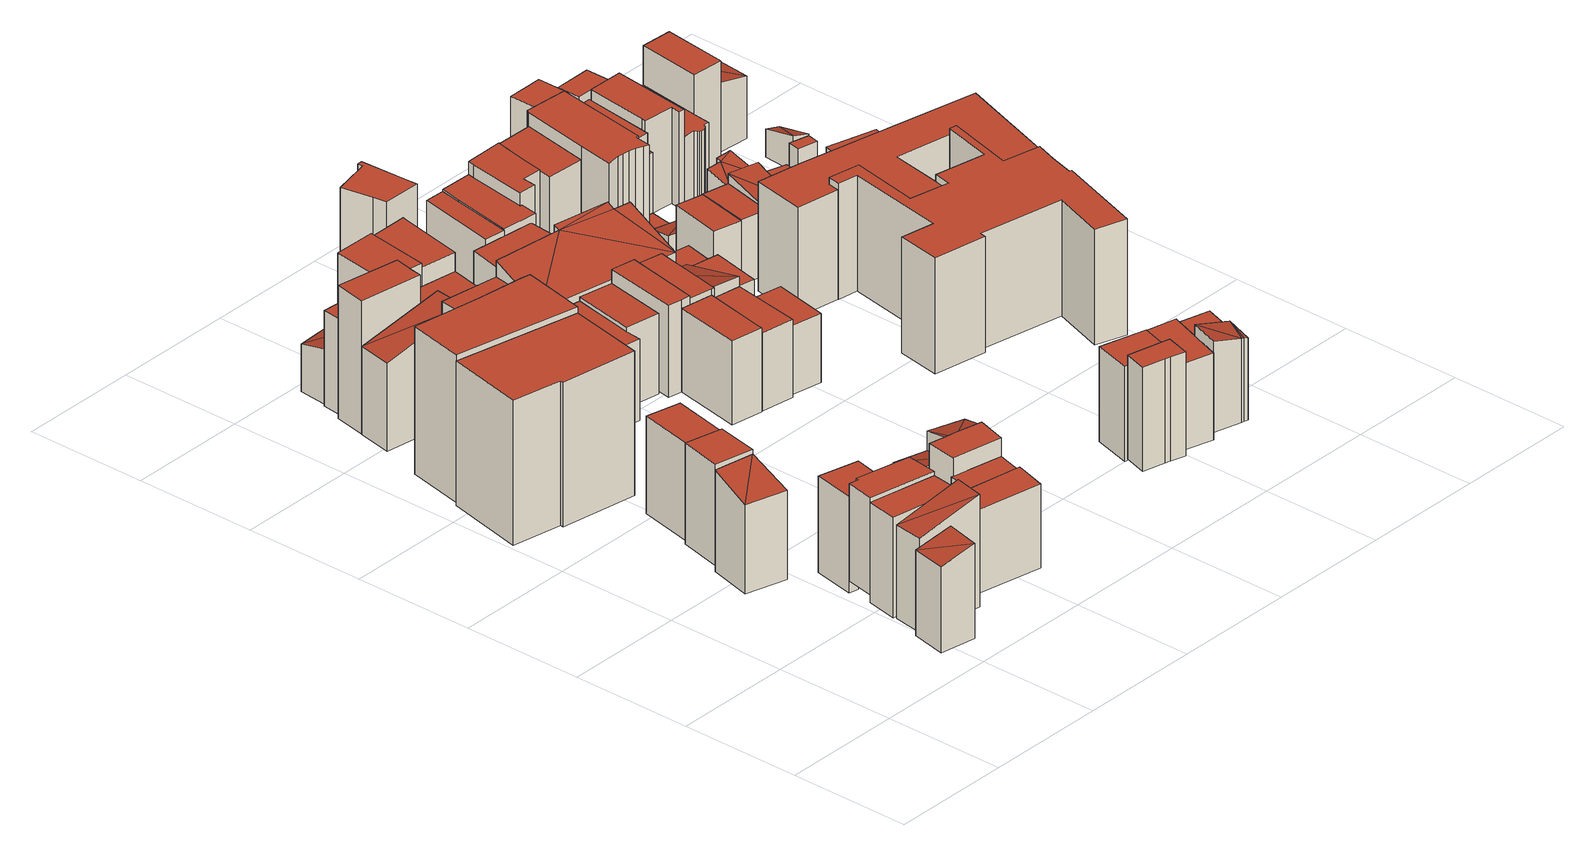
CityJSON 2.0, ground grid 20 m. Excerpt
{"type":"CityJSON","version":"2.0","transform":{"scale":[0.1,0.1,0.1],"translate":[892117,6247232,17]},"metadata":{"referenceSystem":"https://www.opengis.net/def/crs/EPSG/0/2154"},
"CityObjects":{
"building1":{"type":"Building","attributes":{"class":"Building"},"children":["building1-1"]},
"building1-1":{"type":"BuildingPart","parents":["building1"],"geometry":[{"type":"Solid","lod":"2.2","boundaries":[[[[0,1,2]],[[3,0,2]],[[4,5,6,7]],[[2,1,6,7]],[[1,0,5,6]],[[0,3,4,5]],[[3,2,7,4]]]],"semantics":{"surfaces":[{"type":"RoofSurface","rf_azimuth":167.01,"rf_slope":13.01},{"type":"GroundSurface"},{"type":"WallSurface","on_footprint_edge":true}],"values":[[0,0,1,2,2,2,2]]}}]},
"building2":{"type":"Building","attributes":{"class":"Building"},"children":["building2-1"]},
"building2-1":{"type":"BuildingPart","parents":["building2"],"geometry":[{"type":"Solid","lod":"2.2","boundaries":[[[[8,9,10]],[[11,8,10]],[[12,13,14,15]],[[10,9,14,15]],[[9,8,13,14]],[[8,11,12,13]],[[11,10,15,12]]]],"semantics":{"surfaces":[{"type":"RoofSurface","rf_azimuth":166.35,"rf_slope":15.42},{"type":"GroundSurface"},{"type":"WallSurface","on_footprint_edge":true}],"values":[[0,0,1,2,2,2,2]]}}]},
"building3":{"type":"Building","attributes":{"class":"Building"},"children":["building3-1"]},
"building3-1":{"type":"BuildingPart","parents":["building3"],"geometry":[{"type":"Solid","lod":"2.2","boundaries":[[[[16,17,18]],[[19,18,17]],[[20,21,22,23]],[[19,17,22,23]],[[17,16,21,22]],[[16,18,20,21]],[[18,19,23,20]]]],"semantics":{"surfaces":[{"type":"RoofSurface","rf_azimuth":254.91,"rf_slope":14.73},{"type":"GroundSurface"},{"type":"WallSurface","on_footprint_edge":true}],"values":[[0,0,1,2,2,2,2]]}}]},
"building4":{"type":"Building","attributes":{"class":"Building"},"children":["building4-1"]},
"building4-1":{"type":"BuildingPart","parents":["building4"],"geometry":[{"type":"Solid","lod":"2.2","boundaries":[[[[24,25,26,27]],[[28,29,30,31]],[[31,30,26,27]],[[30,29,25,26]],[[29,28,24,25]],[[28,31,27,24]]]],"semantics":{"surfaces":[{"type":"GroundSurface"},{"type":"RoofSurface"},{"type":"WallSurface","on_footprint_edge":true}],"values":[[0,1,2,2,2,2]]}}]},
"building5":{"type":"Building","attributes":{"class":"Building"},"children":["building5-1"]},
"building5-1":{"type":"BuildingPart","parents":["building5"],"geometry":[{"type":"Solid","lod":"2.2","boundaries":[[[[32,33,34,35,36,37]],[[38,39,40,41,42,43]],[[43,42,36,37]],[[42,41,35,36]],[[41,40,34,35]],[[40,39,33,34]],[[39,38,32,33]],[[38,43,37,32]]]],"semantics":{"surfaces":[{"type":"GroundSurface"},{"type":"RoofSurface"},{"type":"WallSurface","on_footprint_edge":true}],"values":[[0,1,2,2,2,2,2,2]]}}]},
"building6":{"type":"Building","attributes":{"class":"Building"},"children":["building6-1"]},
"building6-1":{"type":"BuildingPart","parents":["building6"],"geometry":[{"type":"Solid","lod":"2.2","boundaries":[[[[44,45,46,47]],[[48,49,50,51]],[[51,50,46,47]],[[50,49,45,46]],[[49,48,44,45]],[[48,51,47,44]]]],"semantics":{"surfaces":[{"type":"GroundSurface"},{"type":"RoofSurface"},{"type":"WallSurface","on_footprint_edge":true}],"values":[[0,1,2,2,2,2]]}}]},
"building7":{"type":"Building","attributes":{"class":"Building"},"children":["building7-1"]},
"building7-1":{"type":"BuildingPart","parents":["building7"],"geometry":[{"type":"Solid","lod":"2.2","boundaries":[[[[52,53,54,55,56,57]],[[58,59,60,61,62,63]],[[63,62,56,57]],[[62,61,55,56]],[[61,60,54,55]],[[60,59,53,54]],[[59,58,52,53]],[[58,63,57,52]]]],"semantics":{"surfaces":[{"type":"GroundSurface"},{"type":"RoofSurface"},{"type":"WallSurface","on_footprint_edge":true}],"values":[[0,1,2,2,2,2,2,2]]}}]},
"building8":{"type":"Building","attributes":{"class":"Building"},"children":["building8-1"]},
"building8-1":{"type":"BuildingPart","parents":["building8"],"geometry":[{"type":"Solid","lod":"2.2","boundaries":[[[[64,65,66,67]],[[68,69,70,71]],[[71,70,66,67]],[[70,69,65,66]],[[69,68,64,65]],[[68,71,67,64]]]],"semantics":{"surfaces":[{"type":"GroundSurface"},{"type":"RoofSurface"},{"type":"WallSurface","on_footprint_edge":true}],"values":[[0,1,2,2,2,2]]}}]},
"building9":{"type":"Building","attributes":{"class":"Building"},"children":["building9-1"]},
"building9-1":{"type":"BuildingPart","parents":["building9"],"geometry":[{"type":"Solid","lod":"2.2","boundaries":[[[[72,73,74,75]],[[76,77,78,79]],[[79,78,74,75]],[[78,77,73,74]],[[77,76,72,73]],[[76,79,75,72]]]],"semantics":{"surfaces":[{"type":"GroundSurface"},{"type":"RoofSurface"},{"type":"WallSurface","on_footprint_edge":true}],"values":[[0,1,2,2,2,2]]}}]},
"building10":{"type":"Building","attributes":{"class":"Building"},"children":["building10-1"]},
"building10-1":{"type":"BuildingPart","parents":["building10"],"geometry":[{"type":"Solid","lod":"2.2","boundaries":[[[[80,81,82]],[[83,80,82]],[[84,85,86,87]],[[82,81,86,87]],[[81,80,85,86]],[[80,83,84,85]],[[83,82,87,84]]]],"semantics":{"surfaces":[{"type":"RoofSurface","rf_azimuth":79.42,"rf_slope":15.58},{"type":"GroundSurface"},{"type":"WallSurface","on_footprint_edge":true}],"values":[[0,0,1,2,2,2,2]]}}]},
"building11":{"type":"Building","attributes":{"class":"Building"},"children":["building11-1"]},
"building11-1":{"type":"BuildingPart","parents":["building11"],"geometry":[{"type":"Solid","lod":"2.2","boundaries":[[[[88,89,90,91,92,93]],[[94,95,96,97,98,99]],[[99,98,92,93]],[[98,97,91,92]],[[97,96,90,91]],[[96,95,89,90]],[[95,94,88,89]],[[94,99,93,88]]]],"semantics":{"surfaces":[{"type":"GroundSurface"},{"type":"RoofSurface"},{"type":"WallSurface","on_footprint_edge":true}],"values":[[0,1,2,2,2,2,2,2]]}}]},
"building12":{"type":"Building","attributes":{"class":"Building"},"children":["building12-1"]},
"building12-1":{"type":"BuildingPart","parents":["building12"],"geometry":[{"type":"Solid","lod":"2.2","boundaries":[[[[100,101,102,103]],[[104,105,106,107]],[[107,106,102,103]],[[106,105,101,102]],[[105,104,100,101]],[[104,107,103,100]]]],"semantics":{"surfaces":[{"type":"GroundSurface"},{"type":"RoofSurface"},{"type":"WallSurface","on_footprint_edge":true}],"values":[[0,1,2,2,2,2]]}}]},
"building13":{"type":"Building","attributes":{"class":"Building"},"children":["building13-1"]},
"building13-1":{"type":"BuildingPart","parents":["building13"],"geometry":[{"type":"Solid","lod":"2.2","boundaries":[[[[108,109,110]],[[111,110,109]],[[112,113,114,115]],[[111,109,114,115]],[[109,108,113,114]],[[108,110,112,113]],[[110,111,115,112]]]],"semantics":{"surfaces":[{"type":"RoofSurface","rf_azimuth":75.89,"rf_slope":17.34},{"type":"GroundSurface"},{"type":"WallSurface","on_footprint_edge":true}],"values":[[0,0,1,2,2,2,2]]}}]},
"building14":{"type":"Building","attributes":{"class":"Building"},"children":["building14-1"]},
"building14-1":{"type":"BuildingPart","parents":["building14"],"geometry":[{"type":"Solid","lod":"2.2","boundaries":[[[[116,117,118,119,120,121]],[[122,123,124,125,126,127]],[[127,126,120,121]],[[126,125,119,120]],[[125,124,118,119]],[[124,123,117,118]],[[123,122,116,117]],[[122,127,121,116]]]],"semantics":{"surfaces":[{"type":"GroundSurface"},{"type":"RoofSurface"},{"type":"WallSurface","on_footprint_edge":true}],"values":[[0,1,2,2,2,2,2,2]]}}]},
"building15":{"type":"Building","attributes":{"class":"Building"},"children":["building15-1"]},
"building15-1":{"type":"BuildingPart","parents":["building15"],"geometry":[{"type":"Solid","lod":"2.2","boundaries":[[[[128,129,130,131,132,133]],[[134,135,136,137,138,139]],[[139,138,132,133]],[[138,137,131,132]],[[137,136,130,131]],[[136,135,129,130]],[[135,134,128,129]],[[134,139,133,128]]]],"semantics":{"surfaces":[{"type":"GroundSurface"},{"type":"RoofSurface"},{"type":"WallSurface","on_footprint_edge":true}],"values":[[0,1,2,2,2,2,2,2]]}}]},
"building16":{"type":"Building","attributes":{"class":"Building"},"children":["building16-1"]},
"building16-1":{"type":"BuildingPart","parents":["building16"],"geometry":[{"type":"Solid","lod":"2.2","boundaries":[[[[140,141,142]],[[141,140,143]],[[144,142,141]],[[145,146,147,148,149]],[[144,141,148,149]],[[141,143,147,148]],[[143,140,146,147]],[[140,142,145,146]],[[142,144,149,145]]]],"semantics":{"surfaces":[{"type":"RoofSurface","rf_azimuth":64.25,"rf_slope":16.29},{"type":"GroundSurface"},{"type":"WallSurface","on_footprint_edge":true}],"values":[[0,0,0,1,2,2,2,2,2]]}}]},
"building17":{"type":"Building","attributes":{"class":"Building"},"children":["building17-1"]},
"building17-1":{"type":"BuildingPart","parents":["building17"],"geometry":[{"type":"Solid","lod":"2.2","boundaries":[[[[150,151,152]],[[153,150,152]],[[154,155,156,157]],[[152,151,156,157]],[[151,150,155,156]],[[150,153,154,155]],[[153,152,157,154]]]],"semantics":{"surfaces":[{"type":"RoofSurface","rf_azimuth":169.23,"rf_slope":14.64},{"type":"GroundSurface"},{"type":"WallSurface","on_footprint_edge":true}],"values":[[0,0,1,2,2,2,2]]}}]},
"building18":{"type":"Building","attributes":{"class":"Building"},"children":["building18-1"]},
"building18-1":{"type":"BuildingPart","parents":["building18"],"geometry":[{"type":"Solid","lod":"2.2","boundaries":[[[[158,159,160,161,162,163]],[[164,165,166,167,168,169]],[[169,168,162,163]],[[168,167,161,162]],[[167,166,160,161]],[[166,165,159,160]],[[165,164,158,159]],[[164,169,163,158]]]],"semantics":{"surfaces":[{"type":"GroundSurface"},{"type":"RoofSurface"},{"type":"WallSurface","on_footprint_edge":true}],"values":[[0,1,2,2,2,2,2,2]]}}]},
"building19":{"type":"Building","attributes":{"class":"Building"},"children":["building19-1"]},
"building19-1":{"type":"BuildingPart","parents":["building19"],"geometry":[{"type":"Solid","lod":"2.2","boundaries":[[[[170,171,172,173]],[[174,175,176,177]],[[177,176,172,173]],[[176,175,171,172]],[[175,174,170,171]],[[174,177,173,170]]]],"semantics":{"surfaces":[{"type":"GroundSurface"},{"type":"RoofSurface"},{"type":"WallSurface","on_footprint_edge":true}],"values":[[0,1,2,2,2,2]]}}]},
"building20":{"type":"Building","attributes":{"class":"Building"},"children":["building20-1"]},
"building20-1":{"type":"BuildingPart","parents":["building20"],"geometry":[{"type":"Solid","lod":"2.2","boundaries":[[[[178,179,180]],[[181,178,180]],[[182,183,184,185]],[[180,179,184,185]],[[179,178,183,184]],[[178,181,182,183]],[[181,180,185,182]]]],"semantics":{"surfaces":[{"type":"RoofSurface","rf_azimuth":96.82,"rf_slope":15.45},{"type":"GroundSurface"},{"type":"WallSurface","on_footprint_edge":true}],"values":[[0,0,1,2,2,2,2]]}}]},
"building21":{"type":"Building","attributes":{"class":"Building"},"children":["building21-1"]},
"building21-1":{"type":"BuildingPart","parents":["building21"],"geometry":[{"type":"Solid","lod":"2.2","boundaries":[[[[186,187,188,189,190,191,192]],[[193,194,195,196,197,198,199]],[[199,198,191,192]],[[198,197,190,191]],[[197,196,189,190]],[[196,195,188,189]],[[195,194,187,188]],[[194,193,186,187]],[[193,199,192,186]]]],"semantics":{"surfaces":[{"type":"GroundSurface"},{"type":"RoofSurface"},{"type":"WallSurface","on_footprint_edge":true}],"values":[[0,1,2,2,2,2,2,2,2]]}}]},
"building22":{"type":"Building","attributes":{"class":"Building"},"children":["building22-1"]},
"building22-1":{"type":"BuildingPart","parents":["building22"],"geometry":[{"type":"Solid","lod":"2.2","boundaries":[[[[200,201,202,203]],[[204,205,206,207]],[[207,206,202,203]],[[206,205,201,202]],[[205,204,200,201]],[[204,207,203,200]]]],"semantics":{"surfaces":[{"type":"GroundSurface"},{"type":"RoofSurface"},{"type":"WallSurface","on_footprint_edge":true}],"values":[[0,1,2,2,2,2]]}}]},
"building23":{"type":"Building","attributes":{"class":"Building"},"children":["building23-1"]},
"building23-1":{"type":"BuildingPart","parents":["building23"],"geometry":[{"type":"Solid","lod":"2.2","boundaries":[[[[208,209,210,211,212,213]],[[214,215,216,217,218,219]],[[219,218,212,213]],[[218,217,211,212]],[[217,216,210,211]],[[216,215,209,210]],[[215,214,208,209]],[[214,219,213,208]]]],"semantics":{"surfaces":[{"type":"GroundSurface"},{"type":"RoofSurface"},{"type":"WallSurface","on_footprint_edge":true}],"values":[[0,1,2,2,2,2,2,2]]}}]},
"building24":{"type":"Building","attributes":{"class":"Building"},"children":["building24-1"]},
"building24-1":{"type":"BuildingPart","parents":["building24"],"geometry":[{"type":"Solid","lod":"2.2","boundaries":[[[[220,221,222,223]],[[224,225,226,227]],[[227,226,222,223]],[[226,225,221,222]],[[225,224,220,221]],[[224,227,223,220]]]],"semantics":{"surfaces":[{"type":"GroundSurface"},{"type":"RoofSurface"},{"type":"WallSurface","on_footprint_edge":true}],"values":[[0,1,2,2,2,2]]}}]},
"building25":{"type":"Building","attributes":{"class":"Building"},"children":["building25-1"]},
"building25-1":{"type":"BuildingPart","parents":["building25"],"geometry":[{"type":"Solid","lod":"2.2","boundaries":[[[[228,229,230,231]],[[232,233,234,235]],[[235,234,230,231]],[[234,233,229,230]],[[233,232,228,229]],[[232,235,231,228]]]],"semantics":{"surfaces":[{"type":"GroundSurface"},{"type":"RoofSurface"},{"type":"WallSurface","on_footprint_edge":true}],"values":[[0,1,2,2,2,2]]}}]},
"building26":{"type":"Building","attributes":{"class":"Building"},"children":["building26-1"]},
"building26-1":{"type":"BuildingPart","parents":["building26"],"geometry":[{"type":"Solid","lod":"2.2","boundaries":[[[[236,237,238,239]],[[240,241,242,243]],[[243,242,238,239]],[[242,241,237,238]],[[241,240,236,237]],[[240,243,239,236]]]],"semantics":{"surfaces":[{"type":"GroundSurface"},{"type":"RoofSurface"},{"type":"WallSurface","on_footprint_edge":true}],"values":[[0,1,2,2,2,2]]}}]},
"building27":{"type":"Building","attributes":{"class":"Building"},"children":["building27-1"]},
"building27-1":{"type":"BuildingPart","parents":["building27"],"geometry":[{"type":"Solid","lod":"2.2","boundaries":[[[[244,245,246,247,248]],[[249,250,251,252,253]],[[253,252,247,248]],[[252,251,246,247]],[[251,250,245,246]],[[250,249,244,245]],[[249,253,248,244]]]],"semantics":{"surfaces":[{"type":"GroundSurface"},{"type":"RoofSurface"},{"type":"WallSurface","on_footprint_edge":true}],"values":[[0,1,2,2,2,2,2]]}}]},
"building28":{"type":"Building","attributes":{"class":"Building"},"children":["building28-1"]},
"building28-1":{"type":"BuildingPart","parents":["building28"],"geometry":[{"type":"Solid","lod":"2.2","boundaries":[[[[254,255,256,257,258]],[[259,260,261,262,263]],[[263,262,257,258]],[[262,261,256,257]],[[261,260,255,256]],[[260,259,254,255]],[[259,263,258,254]]]],"semantics":{"surfaces":[{"type":"GroundSurface"},{"type":"RoofSurface"},{"type":"WallSurface","on_footprint_edge":true}],"values":[[0,1,2,2,2,2,2]]}}]},
"building29":{"type":"Building","attributes":{"class":"Building"},"children":["building29-1"]},
"building29-1":{"type":"BuildingPart","parents":["building29"],"geometry":[{"type":"Solid","lod":"2.2","boundaries":[[[[264,257,265,266,267]],[[268,269,270,271,272]],[[272,271,266,267]],[[271,270,265,266]],[[270,269,257,265]],[[269,268,264,257]],[[268,272,267,264]]]],"semantics":{"surfaces":[{"type":"GroundSurface"},{"type":"RoofSurface"},{"type":"WallSurface","on_footprint_edge":true}],"values":[[0,1,2,2,2,2,2]]}}]},
"building30":{"type":"Building","attributes":{"class":"Building"},"children":["building30-1"]},
"building30-1":{"type":"BuildingPart","parents":["building30"],"geometry":[{"type":"Solid","lod":"2.2","boundaries":[[[[273,274,275,276,277]],[[278,279,280,281,282]],[[282,281,276,277]],[[281,280,275,276]],[[280,279,274,275]],[[279,278,273,274]],[[278,282,277,273]]]],"semantics":{"surfaces":[{"type":"GroundSurface"},{"type":"RoofSurface"},{"type":"WallSurface","on_footprint_edge":true}],"values":[[0,1,2,2,2,2,2]]}}]},
"building31":{"type":"Building","attributes":{"class":"Building"},"children":["building31-1"]},
"building31-1":{"type":"BuildingPart","parents":["building31"],"geometry":[{"type":"Solid","lod":"2.2","boundaries":[[[[283,284,285,286,287,288]],[[289,290,291,292,293,294]],[[294,293,287,288]],[[293,292,286,287]],[[292,291,285,286]],[[291,290,284,285]],[[290,289,283,284]],[[289,294,288,283]]]],"semantics":{"surfaces":[{"type":"GroundSurface"},{"type":"RoofSurface"},{"type":"WallSurface","on_footprint_edge":true}],"values":[[0,1,2,2,2,2,2,2]]}}]},
"building32":{"type":"Building","attributes":{"class":"Building"},"children":["building32-1"]},
"building32-1":{"type":"BuildingPart","parents":["building32"],"geometry":[{"type":"Solid","lod":"2.2","boundaries":[[[[295,296,297,298,299]],[[300,301,302,303,304]],[[304,303,298,299]],[[303,302,297,298]],[[302,301,296,297]],[[301,300,295,296]],[[300,304,299,295]]]],"semantics":{"surfaces":[{"type":"GroundSurface"},{"type":"RoofSurface"},{"type":"WallSurface","on_footprint_edge":true}],"values":[[0,1,2,2,2,2,2]]}}]},
"building33":{"type":"Building","attributes":{"class":"Building"},"children":["building33-1"]},
"building33-1":{"type":"BuildingPart","parents":["building33"],"geometry":[{"type":"Solid","lod":"2.2","boundaries":[[[[305,306,307,308,309]],[[310,311,312,313,314]],[[314,313,308,309]],[[313,312,307,308]],[[312,311,306,307]],[[311,310,305,306]],[[310,314,309,305]]]],"semantics":{"surfaces":[{"type":"GroundSurface"},{"type":"RoofSurface"},{"type":"WallSurface","on_footprint_edge":true}],"values":[[0,1,2,2,2,2,2]]}}]},
"building34":{"type":"Building","attributes":{"class":"Building"},"children":["building34-1"]},
"building34-1":{"type":"BuildingPart","parents":["building34"],"geometry":[{"type":"Solid","lod":"2.2","boundaries":[[[[315,316,317,318]],[[319,320,321,322]],[[322,321,317,318]],[[321,320,316,317]],[[320,319,315,316]],[[319,322,318,315]]]],"semantics":{"surfaces":[{"type":"GroundSurface"},{"type":"RoofSurface"},{"type":"WallSurface","on_footprint_edge":true}],"values":[[0,1,2,2,2,2]]}}]},
"building35":{"type":"Building","attributes":{"class":"Building"},"children":["building35-1"]},
"building35-1":{"type":"BuildingPart","parents":["building35"],"geometry":[{"type":"Solid","lod":"2.2","boundaries":[[[[323,324,325]],[[326,327,323]],[[326,323,328]],[[328,323,329]],[[330,328,329]],[[325,329,323]],[[331,332,333,334,335,336,337,338]],[[325,324,337,338]],[[324,323,336,337]],[[323,327,335,336]],[[327,326,334,335]],[[326,328,333,334]],[[328,330,332,333]],[[330,329,331,332]],[[329,325,338,331]]]],"semantics":{"surfaces":[{"type":"RoofSurface","rf_azimuth":260.22,"rf_slope":19.35},{"type":"GroundSurface"},{"type":"WallSurface","on_footprint_edge":true}],"values":[[0,0,0,0,0,0,1,2,2,2,2,2,2,2,2]]}}]},
"building36":{"type":"Building","attributes":{"class":"Building"},"children":["building36-1"]},
"building36-1":{"type":"BuildingPart","parents":["building36"],"geometry":[{"type":"Solid","lod":"2.2","boundaries":[[[[339,340,341,342,343]],[[344,345,346,347,348]],[[348,347,342,343]],[[347,346,341,342]],[[346,345,340,341]],[[345,344,339,340]],[[344,348,343,339]]]],"semantics":{"surfaces":[{"type":"GroundSurface"},{"type":"RoofSurface"},{"type":"WallSurface","on_footprint_edge":true}],"values":[[0,1,2,2,2,2,2]]}}]},
"building37":{"type":"Building","attributes":{"class":"Building"},"children":["building37-1"]},
"building37-1":{"type":"BuildingPart","parents":["building37"],"geometry":[{"type":"Solid","lod":"2.2","boundaries":[[[[349,350,351,352]],[[353,354,355,356]],[[356,355,351,352]],[[355,354,350,351]],[[354,353,349,350]],[[353,356,352,349]]]],"semantics":{"surfaces":[{"type":"GroundSurface"},{"type":"RoofSurface"},{"type":"WallSurface","on_footprint_edge":true}],"values":[[0,1,2,2,2,2]]}}]},
"building38":{"type":"Building","attributes":{"class":"Building"},"children":["building38-1"]},
"building38-1":{"type":"BuildingPart","parents":["building38"],"geometry":[{"type":"MultiSurface","lod":"2.2","boundaries":[[[357,358,359]],[[360,357,359]],[[361,362,363,364]],[[359,358,363,364]],[[358,365,362,363]],[[365,366,361,362]],[[366,359,364,361]]],"semantics":{"surfaces":[{"type":"RoofSurface","rf_azimuth":75.23,"rf_slope":17.3},{"type":"GroundSurface"},{"type":"WallSurface","on_footprint_edge":true}],"values":[0,0,1,2,2,2,2]}}]},
"building39":{"type":"Building","attributes":{"class":"Building"},"children":["building39-1"]},
"building39-1":{"type":"BuildingPart","parents":["building39"],"geometry":[{"type":"Solid","lod":"2.2","boundaries":[[[[367,368,369,370,371,372,373,374,375]],[[376,377,378,379,380,381,382,383,384]],[[384,383,374,375]],[[383,382,373,374]],[[382,381,372,373]],[[381,380,371,372]],[[380,379,370,371]],[[379,378,369,370]],[[378,377,368,369]],[[377,376,367,368]],[[376,384,375,367]]]],"semantics":{"surfaces":[{"type":"GroundSurface"},{"type":"RoofSurface"},{"type":"WallSurface","on_footprint_edge":true}],"values":[[0,1,2,2,2,2,2,2,2,2,2]]}}]},
"building40":{"type":"Building","attributes":{"class":"Building"},"children":["building40-1"]},
"building40-1":{"type":"BuildingPart","parents":["building40"],"geometry":[{"type":"Solid","lod":"2.2","boundaries":[[[[385,386,387,388]],[[389,390,391,392]],[[392,391,387,388]],[[391,390,386,387]],[[390,389,385,386]],[[389,392,388,385]]]],"semantics":{"surfaces":[{"type":"GroundSurface"},{"type":"RoofSurface"},{"type":"WallSurface","on_footprint_edge":true}],"values":[[0,1,2,2,2,2]]}}]},
"building41":{"type":"Building","attributes":{"class":"Building"},"children":["building41-1"]},
"building41-1":{"type":"BuildingPart","parents":["building41"],"geometry":[{"type":"Solid","lod":"2.2","boundaries":[[[[393,394,395,396,397,398,399,400]],[[401,402,403,404,405,406,407,408]],[[408,407,399,400]],[[407,406,398,399]],[[406,405,397,398]],[[405,404,396,397]],[[404,403,395,396]],[[403,402,394,395]],[[402,401,393,394]],[[401,408,400,393]]]],"semantics":{"surfaces":[{"type":"GroundSurface"},{"type":"RoofSurface"},{"type":"WallSurface","on_footprint_edge":true}],"values":[[0,1,2,2,2,2,2,2,2,2]]}}]},
"building42":{"type":"Building","attributes":{"class":"Building"},"children":["building42-1"]},
"building42-1":{"type":"BuildingPart","parents":["building42"],"geometry":[{"type":"Solid","lod":"2.2","boundaries":[[[[409,410,411,412]],[[413,414,415,416]],[[416,415,411,412]],[[415,414,410,411]],[[414,413,409,410]],[[413,416,412,409]]]],"semantics":{"surfaces":[{"type":"GroundSurface"},{"type":"RoofSurface"},{"type":"WallSurface","on_footprint_edge":true}],"values":[[0,1,2,2,2,2]]}}]},
"building43":{"type":"Building","attributes":{"class":"Building"},"children":["building43-1"]},
"building43-1":{"type":"BuildingPart","parents":["building43"],"geometry":[{"type":"Solid","lod":"2.2","boundaries":[[[[417,418,419]],[[417,419,420]],[[421,420,419]],[[422,420,421]],[[423,424,425,426,427,428]],[[421,419,427,428]],[[419,418,426,427]],[[418,417,425,426]],[[417,420,424,425]],[[420,422,423,424]],[[422,421,428,423]]]],"semantics":{"surfaces":[{"type":"RoofSurface","rf_azimuth":341.18,"rf_slope":13.66},{"type":"GroundSurface"},{"type":"WallSurface","on_footprint_edge":true}],"values":[[0,0,0,0,1,2,2,2,2,2,2]]}}]},
"building44":{"type":"Building","attributes":{"class":"Building"},"children":["building44-1"]},
"building44-1":{"type":"BuildingPart","parents":["building44"],"geometry":[{"type":"Solid","lod":"2.2","boundaries":[[[[429,430,431,432]],[[433,434,435,436]],[[436,435,431,432]],[[435,434,430,431]],[[434,433,429,430]],[[433,436,432,429]]]],"semantics":{"surfaces":[{"type":"GroundSurface"},{"type":"RoofSurface"},{"type":"WallSurface","on_footprint_edge":true}],"values":[[0,1,2,2,2,2]]}}]},
"building45":{"type":"Building","attributes":{"class":"Building"},"children":["building45-1"]},
"building45-1":{"type":"BuildingPart","parents":["building45"],"geometry":[{"type":"Solid","lod":"2.2","boundaries":[[[[437,438,439,440]],[[441,442,443,444]],[[444,443,439,440]],[[443,442,438,439]],[[442,441,437,438]],[[441,444,440,437]]]],"semantics":{"surfaces":[{"type":"GroundSurface"},{"type":"RoofSurface"},{"type":"WallSurface","on_footprint_edge":true}],"values":[[0,1,2,2,2,2]]}}]},
"building46":{"type":"Building","attributes":{"class":"Building"},"children":["building46-1"]},
"building46-1":{"type":"BuildingPart","parents":["building46"],"geometry":[{"type":"Solid","lod":"2.2","boundaries":[[[[445,446,447,448,449,450,451,452]],[[453,454,455,456,457,458,459,460]],[[460,459,451,452]],[[459,458,450,451]],[[458,457,449,450]],[[457,456,448,449]],[[456,455,447,448]],[[455,454,446,447]],[[454,453,445,446]],[[453,460,452,445]]]],"semantics":{"surfaces":[{"type":"GroundSurface"},{"type":"RoofSurface"},{"type":"WallSurface","on_footprint_edge":true}],"values":[[0,1,2,2,2,2,2,2,2,2]]}}]},
"building47":{"type":"Building","attributes":{"class":"Building"},"children":["building47-1"]},
"building47-1":{"type":"BuildingPart","parents":["building47"],"geometry":[{"type":"Solid","lod":"2.2","boundaries":[[[[461,462,463]],[[464,463,462]],[[465,466,467,468]],[[464,462,467,468]],[[462,461,466,467]],[[461,463,465,466]],[[463,464,468,465]]]],"semantics":{"surfaces":[{"type":"RoofSurface","rf_azimuth":169.36,"rf_slope":11.22},{"type":"GroundSurface"},{"type":"WallSurface","on_footprint_edge":true}],"values":[[0,0,1,2,2,2,2]]}}]},
"building48":{"type":"Building","attributes":{"class":"Building"},"children":["building48-1"]},
"building48-1":{"type":"BuildingPart","parents":["building48"],"geometry":[{"type":"Solid","lod":"2.2","boundaries":[[[[469,470,471,472]],[[473,474,475,476]],[[476,475,471,472]],[[475,474,470,471]],[[474,473,469,470]],[[473,476,472,469]]]],"semantics":{"surfaces":[{"type":"GroundSurface"},{"type":"RoofSurface"},{"type":"WallSurface","on_footprint_edge":true}],"values":[[0,1,2,2,2,2]]}}]},
"building49":{"type":"Building","attributes":{"class":"Building"},"children":["building49-1"]},
"building49-1":{"type":"BuildingPart","parents":["building49"],"geometry":[{"type":"Solid","lod":"2.2","boundaries":[[[[477,478,479,480,481]],[[482,483,484,485,486]],[[486,485,480,481]],[[485,484,479,480]],[[484,483,478,479]],[[483,482,477,478]],[[482,486,481,477]]]],"semantics":{"surfaces":[{"type":"GroundSurface"},{"type":"RoofSurface"},{"type":"WallSurface","on_footprint_edge":true}],"values":[[0,1,2,2,2,2,2]]}}]},
"building50":{"type":"Building","attributes":{"class":"Building"},"children":["building50-1"]},
"building50-1":{"type":"BuildingPart","parents":["building50"],"geometry":[{"type":"Solid","lod":"2.2","boundaries":[[[[487,488,489,490]],[[491,492,493,494]],[[494,493,489,490]],[[493,492,488,489]],[[492,491,487,488]],[[491,494,490,487]]]],"semantics":{"surfaces":[{"type":"GroundSurface"},{"type":"RoofSurface"},{"type":"WallSurface","on_footprint_edge":true}],"values":[[0,1,2,2,2,2]]}}]},
"building51":{"type":"Building","attributes":{"class":"Building"},"children":["building51-1"]},
"building51-1":{"type":"BuildingPart","parents":["building51"],"geometry":[{"type":"Solid","lod":"2.2","boundaries":[[[[495,496,497,498,499,500,501,502,503,504,505,481,480]],[[506,507,508,509,510,511,512,513,514,515,516,517,518]],[[518,517,481,480]],[[517,516,505,481]],[[516,515,504,505]],[[515,514,503,504]],[[514,513,502,503]],[[513,512,501,502]],[[512,511,500,501]],[[511,510,499,500]],[[510,509,498,499]],[[509,508,497,498]],[[508,507,496,497]],[[507,506,495,496]],[[506,518,480,495]]]],"semantics":{"surfaces":[{"type":"GroundSurface"},{"type":"RoofSurface"},{"type":"WallSurface","on_footprint_edge":true}],"values":[[0,1,2,2,2,2,2,2,2,2,2,2,2,2,2]]}}]},
"building52":{"type":"Building","attributes":{"class":"Building"},"children":["building52-1"]},
"building52-1":{"type":"BuildingPart","parents":["building52"],"geometry":[{"type":"Solid","lod":"2.2","boundaries":[[[[519,520,521,522]],[[523,524,525,526]],[[526,525,521,522]],[[525,524,520,521]],[[524,523,519,520]],[[523,526,522,519]]]],"semantics":{"surfaces":[{"type":"GroundSurface"},{"type":"RoofSurface"},{"type":"WallSurface","on_footprint_edge":true}],"values":[[0,1,2,2,2,2]]}}]},
"building53":{"type":"Building","attributes":{"class":"Building"},"children":["building53-1"]},
"building53-1":{"type":"BuildingPart","parents":["building53"],"geometry":[{"type":"Solid","lod":"2.2","boundaries":[[[[527,528,529]],[[530,529,528]],[[531,532,533,534]],[[530,528,533,534]],[[528,527,532,533]],[[527,529,531,532]],[[529,530,534,531]]]],"semantics":{"surfaces":[{"type":"RoofSurface","rf_azimuth":74.57,"rf_slope":12.61},{"type":"GroundSurface"},{"type":"WallSurface","on_footprint_edge":true}],"values":[[0,0,1,2,2,2,2]]}}]},
"building54":{"type":"Building","attributes":{"class":"Building"},"children":["building54-1"]},
"building54-1":{"type":"BuildingPart","parents":["building54"],"geometry":[{"type":"Solid","lod":"2.2","boundaries":[[[[535,536,537,538,539]],[[540,541,542,543,544]],[[544,543,538,539]],[[543,542,537,538]],[[542,541,536,537]],[[541,540,535,536]],[[540,544,539,535]]]],"semantics":{"surfaces":[{"type":"GroundSurface"},{"type":"RoofSurface"},{"type":"WallSurface","on_footprint_edge":true}],"values":[[0,1,2,2,2,2,2]]}}]},
"building55":{"type":"Building","attributes":{"class":"Building"},"children":["building55-1"]},
"building55-1":{"type":"BuildingPart","parents":["building55"],"geometry":[{"type":"Solid","lod":"2.2","boundaries":[[[[545,546,547,548,549,550,551,552,553,554,555,556,557,558,559,560,561,562,563,564,565,566,567]],[[568,569,570,571,572,573,574,575,576,577,578,579,580,581,582,583,584,585,586,587,588,589,590]],[[590,589,566,567]],[[589,588,565,566]],[[588,587,564,565]],[[587,586,563,564]],[[586,585,562,563]],[[585,584,561,562]],[[584,583,560,561]],[[583,582,559,560]],[[582,581,558,559]],[[581,580,557,558]],[[580,579,556,557]],[[579,578,555,556]],[[578,577,554,555]],[[577,576,553,554]],[[576,575,552,553]],[[575,574,551,552]],[[574,573,550,551]],[[573,572,549,550]],[[572,571,548,549]],[[571,570,547,548]],[[570,569,546,547]],[[569,568,545,546]],[[568,590,567,545]]]],"semantics":{"surfaces":[{"type":"GroundSurface"},{"type":"RoofSurface"},{"type":"WallSurface","on_footprint_edge":true}],"values":[[0,1,2,2,2,2,2,2,2,2,2,2,2,2,2,2,2,2,2,2,2,2,2,2,2]]}}]},
"building56":{"type":"Building","attributes":{"class":"Building"},"children":["building56-1"]},
"building56-1":{"type":"BuildingPart","parents":["building56"],"geometry":[{"type":"Solid","lod":"2.2","boundaries":[[[[591,592,593]],[[594,593,592]],[[595,596,597,598]],[[594,592,597,598]],[[592,591,596,597]],[[591,593,595,596]],[[593,594,598,595]]]],"semantics":{"surfaces":[{"type":"RoofSurface","rf_azimuth":258.5,"rf_slope":10.02},{"type":"GroundSurface"},{"type":"WallSurface","on_footprint_edge":true}],"values":[[0,0,1,2,2,2,2]]}}]},
"building57":{"type":"Building","attributes":{"class":"Building"},"children":["building57-1"]},
"building57-1":{"type":"BuildingPart","parents":["building57"],"geometry":[{"type":"MultiSurface","lod":"2.2","boundaries":[[[599,600,601]],[[602,601,600]],[[603,604,605,606]],[[602,600,605,606]],[[600,599,604,605]],[[599,607,603,604]],[[607,602,606,603]]],"semantics":{"surfaces":[{"type":"RoofSurface","rf_azimuth":86.43,"rf_slope":6.11},{"type":"GroundSurface"},{"type":"WallSurface","on_footprint_edge":true}],"values":[0,0,1,2,2,2,2]}}]},
"building58":{"type":"Building","attributes":{"class":"Building"},"children":["building58-1"]},
"building58-1":{"type":"BuildingPart","parents":["building58"],"geometry":[{"type":"Solid","lod":"2.2","boundaries":[[[[608,609,610,611,612,613,614,615]],[[616,617,618,619,620,621,622,623]],[[623,622,614,615]],[[622,621,613,614]],[[621,620,612,613]],[[620,619,611,612]],[[619,618,610,611]],[[618,617,609,610]],[[617,616,608,609]],[[616,623,615,608]]]],"semantics":{"surfaces":[{"type":"GroundSurface"},{"type":"RoofSurface"},{"type":"WallSurface","on_footprint_edge":true}],"values":[[0,1,2,2,2,2,2,2,2,2]]}}]},
"building59":{"type":"Building","attributes":{"class":"Building"},"children":["building59-1"]},
"building59-1":{"type":"BuildingPart","parents":["building59"],"geometry":[{"type":"Solid","lod":"2.2","boundaries":[[[[624,625,626,627]],[[628,629,630,631]],[[631,630,626,627]],[[630,629,625,626]],[[629,628,624,625]],[[628,631,627,624]]]],"semantics":{"surfaces":[{"type":"GroundSurface"},{"type":"RoofSurface"},{"type":"WallSurface","on_footprint_edge":true}],"values":[[0,1,2,2,2,2]]}}]},
"building60":{"type":"Building","attributes":{"class":"Building"},"children":["building60-1"]},
"building60-1":{"type":"BuildingPart","parents":["building60"],"geometry":[{"type":"Solid","lod":"2.2","boundaries":[[[[632,633,634,635,636,637,638,639,640,641,642,643,644]],[[645,646,647,648,649,650,651,652,653,654,655,656,657]],[[657,656,643,644]],[[656,655,642,643]],[[655,654,641,642]],[[654,653,640,641]],[[653,652,639,640]],[[652,651,638,639]],[[651,650,637,638]],[[650,649,636,637]],[[649,648,635,636]],[[648,647,634,635]],[[647,646,633,634]],[[646,645,632,633]],[[645,657,644,632]]]],"semantics":{"surfaces":[{"type":"GroundSurface"},{"type":"RoofSurface"},{"type":"WallSurface","on_footprint_edge":true}],"values":[[0,1,2,2,2,2,2,2,2,2,2,2,2,2,2]]}}]},
"building61":{"type":"Building","attributes":{"class":"Building"},"children":["building61-1"]},
"building61-1":{"type":"BuildingPart","parents":["building61"],"geometry":[{"type":"Solid","lod":"2.2","boundaries":[[[[658,659,660]],[[661,658,660]],[[662,661,660]],[[662,660,663]],[[664,665,666,667,668,669]],[[660,659,668,669]],[[659,658,667,668]],[[658,661,666,667]],[[661,662,665,666]],[[662,663,664,665]],[[663,660,669,664]]]],"semantics":{"surfaces":[{"type":"RoofSurface","rf_azimuth":257.74,"rf_slope":14.4},{"type":"GroundSurface"},{"type":"WallSurface","on_footprint_edge":true}],"values":[[0,0,0,0,1,2,2,2,2,2,2]]}}]},
"building62":{"type":"Building","attributes":{"class":"Building"},"children":["building62-1"]},
"building62-1":{"type":"BuildingPart","parents":["building62"],"geometry":[{"type":"Solid","lod":"2.2","boundaries":[[[[670,671,672,673]],[[674,675,676,677]],[[677,676,672,673]],[[676,675,671,672]],[[675,674,670,671]],[[674,677,673,670]]]],"semantics":{"surfaces":[{"type":"GroundSurface"},{"type":"RoofSurface"},{"type":"WallSurface","on_footprint_edge":true}],"values":[[0,1,2,2,2,2]]}}]},
"building63":{"type":"Building","attributes":{"class":"Building"},"children":["building63-1"]},
"building63-1":{"type":"BuildingPart","parents":["building63"],"geometry":[{"type":"Solid","lod":"2.2","boundaries":[[[[678,679,680,681,682,683,684]],[[685,686,687,688,689,690,691]],[[691,690,683,684]],[[690,689,682,683]],[[689,688,681,682]],[[688,687,680,681]],[[687,686,679,680]],[[686,685,678,679]],[[685,691,684,678]]]],"semantics":{"surfaces":[{"type":"GroundSurface"},{"type":"RoofSurface"},{"type":"WallSurface","on_footprint_edge":true}],"values":[[0,1,2,2,2,2,2,2,2]]}}]},
"building64":{"type":"Building","attributes":{"class":"Building"},"children":["building64-1"]},
"building64-1":{"type":"BuildingPart","parents":["building64"],"geometry":[{"type":"Solid","lod":"2.2","boundaries":[[[[692,693,694]],[[695,692,694]],[[696,697,698,699]],[[694,693,698,699]],[[693,692,697,698]],[[692,695,696,697]],[[695,694,699,696]]]],"semantics":{"surfaces":[{"type":"RoofSurface","rf_azimuth":254.65,"rf_slope":16.45},{"type":"GroundSurface"},{"type":"WallSurface","on_footprint_edge":true}],"values":[[0,0,1,2,2,2,2]]}}]},
"building65":{"type":"Building","attributes":{"class":"Building"},"children":["building65-1"]},
"building65-1":{"type":"BuildingPart","parents":["building65"],"geometry":[{"type":"Solid","lod":"2.2","boundaries":[[[[700,701,702,703,704,705,706,707,708,709,710,711,712]],[[713,714,715,716,717,718,719,720,721,722,723,724,725]],[[725,724,711,712]],[[724,723,710,711]],[[723,722,709,710]],[[722,721,708,709]],[[721,720,707,708]],[[720,719,706,707]],[[719,718,705,706]],[[718,717,704,705]],[[717,716,703,704]],[[716,715,702,703]],[[715,714,701,702]],[[714,713,700,701]],[[713,725,712,700]]]],"semantics":{"surfaces":[{"type":"GroundSurface"},{"type":"RoofSurface"},{"type":"WallSurface","on_footprint_edge":true}],"values":[[0,1,2,2,2,2,2,2,2,2,2,2,2,2,2]]}}]},
"building66":{"type":"Building","attributes":{"class":"Building"},"children":["building66-1"]},
"building66-1":{"type":"BuildingPart","parents":["building66"],"geometry":[{"type":"Solid","lod":"2.2","boundaries":[[[[726,727,728,729]],[[730,731,732,733]],[[733,732,728,729]],[[732,731,727,728]],[[731,730,726,727]],[[730,733,729,726]]]],"semantics":{"surfaces":[{"type":"GroundSurface"},{"type":"RoofSurface"},{"type":"WallSurface","on_footprint_edge":true}],"values":[[0,1,2,2,2,2]]}}]},
"building67":{"type":"Building","attributes":{"class":"Building"},"children":["building67-1"]},
"building67-1":{"type":"BuildingPart","parents":["building67"],"geometry":[{"type":"Solid","lod":"2.2","boundaries":[[[[734,735,736,737]],[[738,739,740,741]],[[741,740,736,737]],[[740,739,735,736]],[[739,738,734,735]],[[738,741,737,734]]]],"semantics":{"surfaces":[{"type":"GroundSurface"},{"type":"RoofSurface"},{"type":"WallSurface","on_footprint_edge":true}],"values":[[0,1,2,2,2,2]]}}]},
"building68":{"type":"Building","attributes":{"class":"Building"},"children":["building68-1"]},
"building68-1":{"type":"BuildingPart","parents":["building68"],"geometry":[{"type":"Solid","lod":"2.2","boundaries":[[[[742,743,744,745]],[[746,747,748,749]],[[749,748,744,745]],[[748,747,743,744]],[[747,746,742,743]],[[746,749,745,742]]]],"semantics":{"surfaces":[{"type":"GroundSurface"},{"type":"RoofSurface"},{"type":"WallSurface","on_footprint_edge":true}],"values":[[0,1,2,2,2,2]]}}]},
"building69":{"type":"Building","attributes":{"class":"Building"},"children":["building69-1"]},
"building69-1":{"type":"BuildingPart","parents":["building69"],"geometry":[{"type":"Solid","lod":"2.2","boundaries":[[[[750,751,752]],[[753,752,751]],[[754,755,756,757]],[[753,751,756,757]],[[751,750,755,756]],[[750,752,754,755]],[[752,753,757,754]]]],"semantics":{"surfaces":[{"type":"RoofSurface","rf_azimuth":35.88,"rf_slope":19.98},{"type":"GroundSurface"},{"type":"WallSurface","on_footprint_edge":true}],"values":[[0,0,1,2,2,2,2]]}}]},
"building70":{"type":"Building","attributes":{"class":"Building"},"children":["building70-1"]},
"building70-1":{"type":"BuildingPart","parents":["building70"],"geometry":[{"type":"Solid","lod":"2.2","boundaries":[[[[758,759,760,761]],[[762,763,764,765]],[[765,764,760,761]],[[764,763,759,760]],[[763,762,758,759]],[[762,765,761,758]]]],"semantics":{"surfaces":[{"type":"GroundSurface"},{"type":"RoofSurface"},{"type":"WallSurface","on_footprint_edge":true}],"values":[[0,1,2,2,2,2]]}}]},
"building71":{"type":"Building","attributes":{"class":"Building"},"children":["building71-1"]},
"building71-1":{"type":"BuildingPart","parents":["building71"],"geometry":[{"type":"Solid","lod":"2.2","boundaries":[[[[766,767,768]],[[769,766,768]],[[770,771,772,773]],[[768,767,772,773]],[[767,766,771,772]],[[766,769,770,771]],[[769,768,773,770]]]],"semantics":{"surfaces":[{"type":"RoofSurface","rf_azimuth":353.22,"rf_slope":12.5},{"type":"GroundSurface"},{"type":"WallSurface","on_footprint_edge":true}],"values":[[0,0,1,2,2,2,2]]}}]},
"building72":{"type":"Building","attributes":{"class":"Building"},"children":["building72-1"]},
"building72-1":{"type":"BuildingPart","parents":["building72"],"geometry":[{"type":"Solid","lod":"2.2","boundaries":[[[[774,775,776,777]],[[778,779,780,781]],[[781,780,776,777]],[[780,779,775,776]],[[779,778,774,775]],[[778,781,777,774]]]],"semantics":{"surfaces":[{"type":"GroundSurface"},{"type":"RoofSurface"},{"type":"WallSurface","on_footprint_edge":true}],"values":[[0,1,2,2,2,2]]}}]}
},
"vertices":[
[183,1,203],[197,57,203],[135,68,188],[123,11,189],[123,11,49],[183,1,49],[197,57,49],[135,68,49],
[150,116,203],[142,67,204],[248,48,234],[260,98,233],[260,98,51],[150,116,51],[142,67,51],[248,48,51],
[151,317,178],[167,394,199],[84,336,178],[102,407,198],[84,336,33],[151,317,33],[167,394,33],[102,407,33],
[260,98,54],[266,147,54],[154,168,54],[144,117,54],[260,98,217],[266,147,217],[154,168,217],[144,117,217],
[181,217,66],[180,212,66],[164,215,66],[154,168,66],[266,147,66],[272,198,66],[181,217,224],[180,212,224],[164,215,224],[154,168,224],[266,147,224],[272,198,224],
[180,462,43],[118,476,43],[102,407,43],[167,394,43],[180,462,207],[118,476,207],[102,407,207],[167,394,207],
[230,207,46],[244,267,46],[177,283,46],[164,215,46],[180,212,46],[181,217,46],[230,207,203],[244,267,203],[177,283,203],[164,215,203],[180,212,203],[181,217,203],
[199,555,45],[142,568,45],[122,475,45],[180,462,45],[199,555,203],[142,568,203],[122,475,203],[180,462,203],
[370,80,74],[260,98,74],[248,48,74],[354,28,74],[370,80,210],[260,98,210],[248,48,210],[354,28,210],
[285,196,186],[302,253,169],[244,267,169],[230,207,186],[230,207,54],[285,196,54],[302,253,54],[244,267,54],
[219,656,3],[244,782,3],[37,826,3],[9,697,3],[92,682,3],[91,676,3],[219,656,238],[244,782,238],[37,826,238],[9,697,238],[92,682,238],[91,676,238],
[370,80,73],[383,125,73],[296,142,73],[289,93,73],[370,80,203],[383,125,203],[296,142,203],[289,93,203],
[285,196,197],[342,184,197],[302,253,179],[357,239,179],[302,253,61],[285,196,61],[342,184,61],[357,239,61],
[383,125,77],[397,173,77],[352,183,77],[342,184,77],[306,191,77],[299,141,77],[383,125,233],[397,173,233],[352,183,233],[342,184,233],[306,191,233],[299,141,233],
[244,782,8],[266,888,8],[251,891,8],[171,901,8],[57,919,8],[37,826,8],[244,782,248],[266,888,248],[251,891,248],[171,901,248],[57,919,248],[37,826,248],
[357,239,211],[352,183,226],[420,224,207],[342,184,227],[406,171,222],[420,224,66],[357,239,66],[342,184,66],[352,183,66],[406,171,66],
[81,1037,157],[70,981,157],[211,961,194],[218,1016,193],[218,1016,14],[81,1037,14],[70,981,14],[211,961,14],
[187,1021,15],[189,1038,15],[196,1071,15],[98,1088,15],[91,1089,15],[81,1037,15],[187,1021,231],[189,1038,231],[196,1071,231],[98,1088,231],[91,1089,231],[81,1037,231],
[173,1075,16],[179,1119,16],[102,1124,16],[98,1088,16],[173,1075,171],[179,1119,171],[102,1124,171],[98,1088,171],
[107,1170,96],[102,1124,109],[179,1119,113],[186,1172,98],[186,1172,19],[107,1170,19],[102,1124,19],[179,1119,19],
[165,932,42],[174,931,42],[171,901,42],[251,891,42],[259,889,42],[269,953,42],[170,967,42],[165,932,217],[174,931,217],[171,901,217],[251,891,217],[259,889,217],[269,953,217],[170,967,217],
[173,1075,26],[241,1065,26],[256,1171,26],[186,1172,26],[173,1075,207],[241,1065,207],[256,1171,207],[186,1172,207],
[270,748,43],[326,739,43],[329,765,43],[348,868,43],[292,878,43],[273,773,43],[270,748,175],[326,739,175],[329,765,175],[348,868,175],[292,878,175],[273,773,175],
[291,1007,40],[229,1015,40],[224,969,40],[282,963,40],[291,1007,159],[229,1015,159],[224,969,159],[282,963,159],
[301,1056,38],[196,1071,38],[186,1021,38],[291,1007,38],[301,1056,170],[196,1071,170],[186,1021,170],[291,1007,170],
[404,858,51],[348,868,51],[329,765,51],[386,756,51],[404,858,182],[348,868,182],[329,765,182],[386,756,182],
[241,1065,30],[301,1056,30],[323,1165,30],[324,1171,30],[256,1171,30],[241,1065,201],[301,1056,201],[323,1165,201],[324,1171,201],[256,1171,201],
[439,613,55],[442,629,55],[460,723,55],[406,731,55],[386,621,55],[439,613,191],[442,629,191],[460,723,191],[406,731,191],[386,621,191],
[383,735,55],[421,729,55],[444,851,55],[404,858,55],[383,735,205],[406,731,205],[421,729,205],[444,851,205],[404,858,205],
[460,723,58],[442,629,58],[438,610,58],[492,602,58],[510,715,58],[460,723,185],[442,629,185],[438,610,185],[492,602,185],[510,715,185],
[625,102,96],[614,65,96],[651,56,96],[660,54,96],[684,47,96],[695,86,96],[625,102,265],[614,65,265],[651,56,265],[660,54,265],[684,47,265],[695,86,265],
[438,1035,41],[329,1046,41],[318,993,41],[336,992,41],[433,979,41],[438,1035,194],[329,1046,194],[318,993,194],[336,992,194],[433,979,194],
[486,837,57],[443,845,57],[421,729,57],[460,723,57],[465,722,57],[486,837,201],[443,845,201],[421,729,201],[460,723,201],[465,722,201],
[714,145,94],[637,165,94],[620,104,94],[695,86,94],[714,145,248],[637,165,248],[620,104,248],[695,86,248],
[433,979,207],[317,994,205],[299,898,171],[529,973,211],[434,989,211],[526,959,206],[538,856,171],[555,954,206],[538,856,42],[555,954,42],[526,959,42],[529,973,42],[434,989,42],[433,979,42],[317,994,42],[299,898,42],
[377,1174,39],[352,1044,39],[387,1040,39],[404,1138,39],[410,1173,39],[377,1174,203],[352,1044,203],[387,1040,203],[404,1138,203],[410,1173,203],
[492,602,63],[542,593,63],[560,683,63],[506,692,63],[492,602,175],[542,593,175],[560,683,175],[506,692,175],
[486,837,166],[465,722,203],[510,715,201],[531,830,165],[531,830,60],[486,837,60],[465,722,60],[510,715,60],[486,837,154],[531,830,154],
[393,1307,37],[385,1307,37],[385,1298,37],[375,1296,37],[321,1284,37],[331,1232,37],[334,1210,37],[398,1209,37],[397,1232,37],[393,1307,206],[385,1307,206],[385,1298,206],[375,1296,206],[321,1284,206],[331,1232,206],[334,1210,206],[398,1209,206],[397,1232,206],
[684,47,106],[729,35,106],[764,134,106],[714,145,106],[684,47,247],[729,35,247],[764,134,247],[714,145,247],
[448,1063,44],[462,1161,44],[464,1172,44],[410,1173,44],[404,1138,44],[387,1040,44],[447,1034,44],[451,1063,44],[448,1063,206],[462,1161,206],[464,1172,206],[410,1173,206],[404,1138,206],[387,1040,206],[447,1034,206],[451,1063,206],
[564,701,70],[570,740,70],[533,746,70],[527,707,70],[564,701,118],[570,740,118],[533,746,118],[527,707,118],
[746,84,266],[729,35,266],[775,23,254],[802,68,252],[778,22,254],[785,20,252],[785,20,118],[802,68,118],[746,84,118],[729,35,118],[775,23,118],[778,22,118],
[587,821,64],[531,830,64],[516,749,64],[570,740,64],[587,821,159],[531,830,159],[516,749,159],[570,740,159],
[819,120,109],[764,134,109],[746,84,109],[802,68,109],[819,120,240],[764,134,240],[746,84,240],[802,68,240],
[512,1083,53],[519,1124,53],[529,1173,53],[464,1172,53],[462,1161,53],[448,1063,53],[477,1062,53],[479,1084,53],[512,1083,227],[519,1124,227],[529,1173,227],[464,1172,227],[462,1161,227],[448,1063,227],[477,1062,227],[479,1084,227],
[526,959,91],[555,954,97],[534,999,91],[562,996,96],[534,999,65],[526,959,65],[555,954,65],[562,996,65],
[602,842,66],[615,899,66],[547,910,66],[538,852,66],[602,842,130],[615,899,130],[547,910,130],[538,852,130],
[529,1173,59],[519,1124,59],[509,1062,59],[572,1059,59],[592,1172,59],[529,1173,225],[519,1124,225],[509,1062,225],[572,1059,225],[592,1172,225],
[602,842,74],[649,832,74],[667,918,74],[622,928,74],[602,842,181],[649,832,181],[667,918,181],[622,928,181],
[562,999,59],[584,1001,59],[594,1001,59],[605,999,59],[616,997,59],[627,992,59],[636,989,59],[639,1016,59],[644,1016,59],[667,1172,59],[594,1177,59],[562,999,248],[584,1001,248],[594,1001,248],[605,999,248],[616,997,248],[627,992,248],[636,989,248],[639,1016,248],[644,1016,248],[667,1172,248],[594,1177,248],[592,1172,248],[572,1059,248],
[649,832,77],[692,823,77],[711,909,77],[667,918,77],[649,832,182],[692,823,182],[711,909,182],[667,918,182],
[687,931,121],[689,971,112],[626,945,122],[635,983,113],[626,945,76],[687,931,76],[689,971,76],[635,983,76],
[665,976,81],[671,1013,81],[644,1016,81],[639,1016,81],[635,983,81],[665,976,111],[671,1013,111],[644,1016,111],[639,1016,111],[635,983,111],
[875,439,79],[846,354,79],[896,337,79],[944,481,79],[940,482,79],[951,521,79],[963,556,79],[901,569,79],[930,680,79],[918,682,79],[896,600,79],[812,616,79],[807,588,79],[741,601,79],[762,714,79],[710,723,79],[706,702,79],[739,697,79],[711,533,79],[655,543,79],[643,471,79],[732,456,79],[734,466,79],[875,439,267],[846,354,267],[896,337,267],[944,481,267],[940,482,267],[951,521,267],[963,556,267],[901,569,267],[930,680,267],[918,682,267],[896,600,267],[812,616,267],[807,588,267],[741,601,267],[762,714,267],[710,723,267],[706,702,267],[739,697,267],[711,533,267],[655,543,267],[643,471,267],[732,456,267],[734,466,267],
[760,897,199],[711,909,199],[737,812,183],[692,823,184],[737,812,80],[760,897,80],[711,909,80],[692,823,80],
[746,964,120],[689,964,121],[743,930,124],[687,931,124],[743,930,89],[746,964,89],[689,964,89],[687,931,89],[743,930,143],
[644,1016,67],[671,1013,67],[672,1022,67],[675,1053,67],[705,1052,67],[706,1063,67],[720,1172,67],[667,1172,67],[644,1016,210],[671,1013,210],[672,1022,210],[675,1053,210],[705,1052,210],[706,1063,210],[720,1172,210],[667,1172,210],
[784,801,85],[805,883,85],[760,897,85],[737,812,85],[784,801,180],[805,883,180],[760,897,180],[737,812,180],
[762,714,78],[741,601,78],[807,588,78],[826,700,78],[930,680,78],[901,569,78],[969,555,78],[1026,728,78],[723,790,78],[651,802,78],[635,715,78],[706,704,78],[710,723,78],[762,714,256],[741,601,256],[807,588,256],[826,700,256],[930,680,256],[901,569,256],[969,555,256],[1026,728,256],[723,790,256],[651,802,256],[635,715,256],[706,704,256],[710,723,256],
[801,983,165],[774,985,164],[773,977,162],[796,926,151],[743,930,148],[747,979,161],[747,979,95],[743,930,95],[796,926,95],[801,983,95],[774,985,95],[773,977,95],
[722,1212,69],[722,1266,69],[662,1266,69],[662,1213,69],[722,1212,204],[722,1266,204],[662,1266,204],[662,1213,204],
[754,1036,72],[763,1035,72],[778,1167,72],[720,1168,72],[706,1063,72],[705,1056,72],[756,1052,72],[754,1036,228],[763,1035,228],[778,1167,228],[720,1168,228],[706,1063,228],[705,1056,228],[756,1052,228],
[849,789,148],[869,866,172],[826,878,172],[806,798,148],[806,798,92],[849,789,92],[869,866,92],[826,878,92],
[786,1030,73],[788,1028,73],[791,1027,73],[796,1026,73],[800,1028,73],[803,1031,73],[805,1035,73],[814,1034,73],[817,1063,73],[830,1168,73],[778,1170,73],[763,1035,73],[783,1035,73],[786,1030,184],[788,1028,184],[791,1027,184],[796,1026,184],[800,1028,184],[803,1031,184],[805,1035,184],[814,1034,184],[817,1063,184],[830,1168,184],[778,1170,184],[763,1035,184],[783,1035,184],
[803,1209,73],[803,1248,73],[742,1248,73],[742,1209,73],[803,1209,189],[803,1248,189],[742,1248,189],[742,1209,189],
[849,789,96],[927,771,96],[950,844,96],[869,866,96],[849,789,186],[927,771,186],[950,844,186],[869,866,186],
[860,910,117],[893,903,117],[897,922,117],[864,930,117],[860,910,169],[893,903,169],[897,922,169],[864,930,169],
[876,983,165],[871,928,178],[902,981,158],[897,922,172],[902,981,120],[876,983,120],[871,928,120],[897,922,120],
[817,1063,79],[870,1060,79],[882,1165,79],[830,1168,79],[817,1063,248],[870,1060,248],[882,1165,248],[830,1168,248],
[920,1056,202],[926,1113,202],[876,1117,213],[870,1060,213],[870,1060,100],[920,1056,100],[926,1113,100],[876,1117,100],
[931,1162,82],[882,1165,82],[876,1117,82],[926,1113,82],[931,1162,185],[882,1165,185],[876,1117,185],[926,1113,185]
]}
